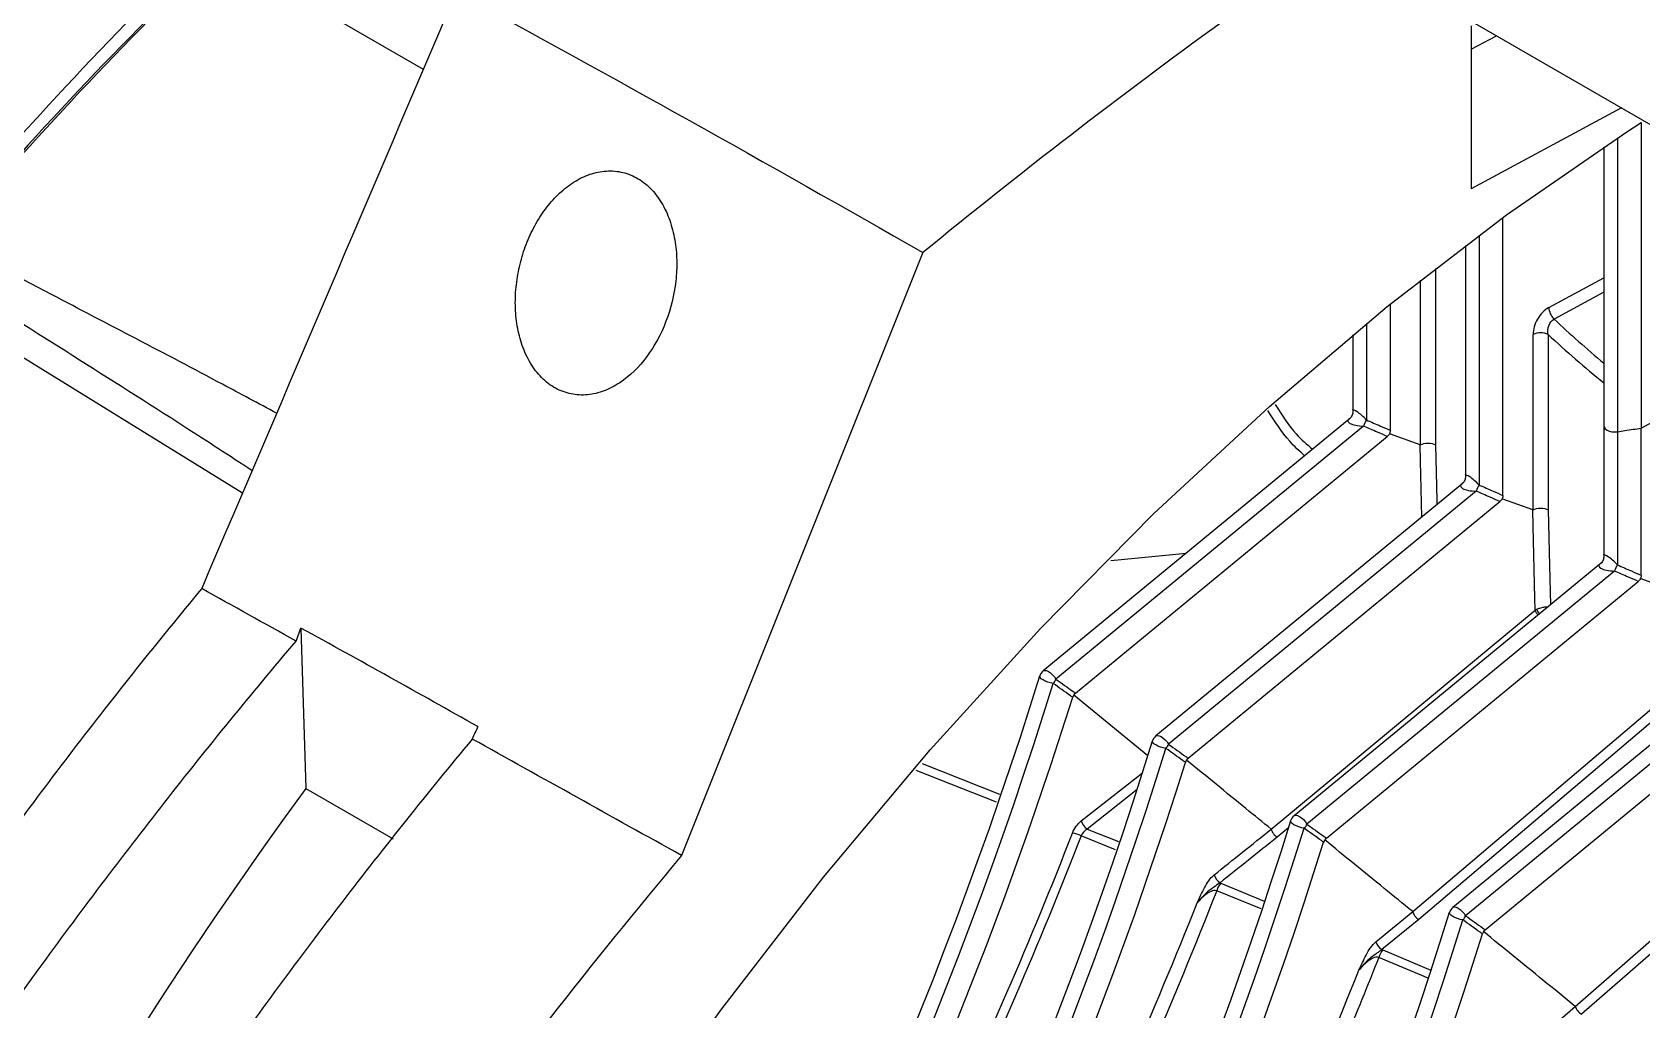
# Model space of a CAD drawing. Extents: x 9.3 to 87.2, y 0.6 to 68.8.
# Drawn here: x 15.774 to 17.996, y 52.916 to 54.265 of the extents above; entities that cross this region are included whole.
import ezdxf

# ---------------------------------------------------------------- set-up
doc = ezdxf.new("R2010")
doc.units = 0
doc.header["$MEASUREMENT"] = 0
doc.layers.add('OBJECT', color=7, linetype='CONTINUOUS')

msp = doc.modelspace()

# ---------------------------------------------------------------- linework, layer by layer
at = {"layer": 'OBJECT'}
for p, q in [((15.9119, 54.446), (16.3139, 54.214)), ((17.7665, 54.2771), (18.2997, 53.9693)), ((17.761, 54.2737), (17.761, 54.0491)), ((17.761, 54.2417), (17.7956, 54.2603)), ((17.9685, 54.1605), (17.761, 54.0491)), ((17.9628, 54.1191), (17.9628, 53.7136)), ((17.9956, 54.1405), (17.9956, 53.7186)), ((17.944, 54.1066), (17.944, 53.722)), ((17.8047, 53.6256), (17.8047, 54.0092)), ((17.753, 53.9708), (17.753, 53.6525)), ((17.7719, 53.985), (17.7719, 53.64)), ((17.0037, 53.9609), (16.6706, 53.1285)), ((17.6907, 53.6955), (17.6907, 53.9228)), ((17.7116, 53.9391), (17.7116, 53.6955)), ((17.944, 53.9061), (17.8752, 53.8691)), ((15.6521, 53.8835), (16.0643, 53.6293)), ((17.6492, 53.7154), (17.6492, 53.8897)), ((17.6164, 53.8631), (17.6164, 53.7298)), ((17.5975, 53.8475), (17.5975, 53.7423)), ((17.8463, 53.6056), (17.8463, 53.8479)), ((17.8672, 53.8477), (17.8672, 53.6056)), ((17.9956, 53.7186), (18.1632, 53.8103)), ((17.5921, 53.7309), (17.1698, 53.3835)), ((17.6121, 53.7214), (17.1874, 53.3719)), ((17.944, 53.722), (17.944, 53.5422)), ((17.2143, 53.3527), (17.6449, 53.707)), ((17.6492, 53.7104), (17.648, 53.7109)), ((17.6905, 53.6954), (17.6492, 53.7104)), ((17.9628, 53.7136), (17.9628, 53.5298)), ((17.9956, 53.5154), (17.9956, 53.7186)), ((17.7477, 53.6411), (17.3254, 53.2937)), ((17.7677, 53.6316), (17.343, 53.2821)), ((17.3699, 53.2629), (17.8005, 53.6172)), ((17.8047, 53.6206), (17.8036, 53.6211)), ((17.846, 53.6056), (17.8047, 53.6206)), ((17.263, 53.5359), (17.3673, 53.5459)), ((17.9386, 53.5309), (17.5163, 53.1834)), ((17.9586, 53.5213), (17.5339, 53.1719)), ((17.5608, 53.1527), (17.9914, 53.507)), ((17.9956, 53.5104), (17.9945, 53.5109)), ((18.0382, 53.495), (17.9956, 53.5104)), ((16.1382, 53.4246), (16.145, 53.4426)), ((16.145, 53.4426), (16.1516, 53.2211)), ((18.1578, 53.4043), (17.7355, 53.0569)), ((18.1778, 53.3948), (17.7531, 53.0454)), ((17.78, 53.0261), (18.2106, 53.3804)), ((17.2121, 53.3502), (17.3145, 53.2666)), ((18.049, 53.3462), (17.6884, 53.0402)), ((17.0027, 53.2558), (17.1094, 53.2135)), ((17.1052, 53.2021), (16.9943, 53.2459)), ((17.2224, 53.1763), (17.307, 53.2428)), ((16.1516, 53.2211), (16.2721, 53.1516)), ((17.2996, 53.2195), (17.2305, 53.1652)), ((17.2305, 53.1652), (17.2738, 53.1478)), ((17.5087, 53.167), (17.493, 53.1539)), ((17.2696, 53.1366), (17.2222, 53.1556)), ((17.471, 53.0548), (17.4094, 53.08)), ((17.415, 53.0905), (17.475, 53.0658)), ((17.6293, 53.0096), (17.68, 53.0511)), ((17.6884, 53.0402), (17.6376, 52.9987)), ((17.7014, 52.9595), (17.6332, 52.988)), ((17.6388, 52.9982), (17.705, 52.9705)), ((17.8835, 52.9024), (17.9046, 52.9202))]:
    msp.add_line(p, q, dxfattribs=at)
at = {"layer": 'OBJECT', "flags": 128}
for points in [[(16.3378, 52.325), (16.4597, 52.5273), (16.5889, 52.7242), (16.7247, 52.9149), (16.8665, 53.0987), (17.0138, 53.2746), (17.166, 53.4421), (17.3223, 53.6003), (17.4822, 53.7485), (17.6448, 53.8863), (17.8096, 54.0128), (17.9759, 54.1277), (17.9956, 54.1405)], [(17.868, 53.8852), (17.938, 53.9229), (17.944, 53.9261)], [(17.944, 53.722), (17.9445, 53.7197), (17.946, 53.7176), (17.9484, 53.7158), (17.9515, 53.7145), (17.9551, 53.7136), (17.959, 53.7133), (17.9628, 53.7136)], [(17.6927, 53.5959), (17.691, 53.6732), (17.6905, 53.6954)], [(17.7116, 53.6955), (17.7133, 53.6189), (17.7135, 53.6129)], [(17.8491, 53.4673), (17.8487, 53.4839), (17.8465, 53.5832), (17.846, 53.6056)], [(17.8672, 53.6056), (17.8689, 53.529), (17.8701, 53.4745)], [(17.4847, 53.1648), (17.4847, 53.1649), (17.8491, 53.4673)], [(17.1837, 53.3662), (17.18, 53.367), (17.1762, 53.3681), (17.1727, 53.3695), (17.1696, 53.3711), (17.1672, 53.3727), (17.1656, 53.3743), (17.165, 53.3757), (17.165, 53.3763)], [(17.1698, 53.3835), (17.1703, 53.3838), (17.1722, 53.3842), (17.1745, 53.3838), (17.1772, 53.3826), (17.18, 53.3806), (17.1827, 53.3781), (17.1853, 53.3751), (17.1874, 53.3719)], [(17.68, 53.051), (17.68, 53.0511), (18.0404, 53.3571)], [(17.3392, 53.2764), (17.3355, 53.2772), (17.3318, 53.2783), (17.3283, 53.2797), (17.3252, 53.2813), (17.3228, 53.2829), (17.3212, 53.2845), (17.3205, 53.2859), (17.3206, 53.2865)], [(17.3254, 53.2937), (17.3259, 53.294), (17.3277, 53.2944), (17.3301, 53.294), (17.3327, 53.2928), (17.3355, 53.2908), (17.3383, 53.2883), (17.3409, 53.2853), (17.343, 53.2821)], [(17.9046, 52.9201), (17.9046, 52.9201), (18.2618, 53.232)], [(18.2706, 53.2213), (18.1255, 53.0947), (17.9804, 52.9682), (17.9131, 52.9094)], [(17.5302, 53.1662), (17.5265, 53.167), (17.5227, 53.1681), (17.5192, 53.1695), (17.5161, 53.1711), (17.5137, 53.1727), (17.5121, 53.1742), (17.5115, 53.1756), (17.5115, 53.1763)], [(17.5163, 53.1834), (17.5168, 53.1838), (17.5186, 53.1842), (17.521, 53.1838), (17.5236, 53.1826), (17.5265, 53.1806), (17.5292, 53.1781), (17.5318, 53.1751), (17.5339, 53.1719)], [(17.7355, 53.0569), (17.736, 53.0572), (17.7378, 53.0577), (17.7402, 53.0572), (17.7428, 53.056), (17.7457, 53.0541), (17.7484, 53.0515), (17.751, 53.0486), (17.7531, 53.0454)], [(17.7494, 53.0396), (17.7457, 53.0404), (17.7419, 53.0416), (17.7384, 53.043), (17.7353, 53.0445), (17.7329, 53.0461), (17.7313, 53.0477), (17.7307, 53.0491), (17.7307, 53.0497)]]:
    msp.add_lwpolyline(points, dxfattribs=at)
at = {"layer": 'OBJECT'}
for centre, radius, start, end in [((22.7037, 46.9904), 9.0043, 122.64959, 129.27396), ((19.8164, 50.4632), 5.4643, 134.0995, 139.891), ((19.7173, 50.5268), 5.3319, 133.7564, 139.6233), ((19.7434, 50.5111), 5.3592, 133.8348, 139.6688), ((17.892, 53.8862), 0.024, 182.3206, 225.4292), ((18.8528, 54.9071), 1.4259, 226.7152, 230.4024), ((17.8566, 53.8271), 0.0231, 62.6778, 116.4482), ((18.8443, 54.8961), 1.4331, 227.0176, 231.0817), ((17.6397, 53.7129), 0.0288, 144.0618, 162.8853), ((17.7952, 53.6231), 0.0288, 144.0616, 162.8856), ((17.9862, 53.5129), 0.0288, 144.0617, 162.8854), ((17.8664, 53.4724), 0.018, 196.2275, 221.6188), ((17.8773, 53.476), 0.0268, 195.9527, 212.1404), ((11.4323, 55.1586), 6.0035, 315.71857, 342.73484), ((11.4519, 55.1471), 6.0021, 315.77277, 342.73903), ((17.1794, 53.3719), 0.015, 129.4455, 162.9458), ((17.159, 53.3865), 0.032, 320.6349, 332.9895), ((11.3816, 55.1833), 6.1114, 322.89113, 342.51371), ((11.5871, 55.0692), 6.0044, 315.77812, 342.73369), ((11.6076, 55.0573), 6.0019, 315.76491, 342.73919), ((17.3349, 53.2821), 0.015, 129.4455, 162.9458), ((17.3145, 53.2967), 0.032, 320.6357, 332.9887), ((11.589, 55.068), 6.0543, 315.89179, 342.59661), ((21.2219, 49.5065), 6.2854, 143.77257, 159.72935), ((11.7722, 54.9617), 6.0107, 316.22274, 342.72533), ((11.7931, 54.9497), 6.0079, 316.16754, 342.73096), ((17.2414, 53.1817), 0.0197, 195.6915, 236.3836), ((17.5258, 53.1719), 0.015, 129.4455, 162.9458), ((17.5055, 53.1864), 0.032, 320.6354, 332.9889), ((11.7774, 54.959), 6.057, 316.07308, 342.59288), ((17.2043, 53.122), 0.0381, 61.9793, 80.9159), ((17.4251, 53.1076), 0.0201, 196.4631, 236.4683), ((17.4371, 53.0719), 0.0289, 139.8312, 163.5997), ((17.745, 53.0453), 0.015, 129.4455, 162.9458), ((11.9903, 54.8363), 6.0121, 315.8893, 342.71748), ((12.0087, 54.8257), 6.0121, 315.8893, 342.71748), ((17.7247, 53.0599), 0.032, 320.6354, 332.9887), ((11.9726, 54.845), 6.0838, 317.19538, 342.54767), ((17.6489, 53.0158), 0.0205, 197.4946, 236.5689), ((17.6607, 52.9797), 0.0287, 139.7819, 163.1538)]:
    msp.add_arc(centre, radius, start, end, dxfattribs=at)
for centre, major_axis, ratio, start_param, end_param in [((17.6125, 53.7282), (-0.0147, 0.0148), 0.184792, 4.634425, 6.466152), ((17.6125, 53.7282), (0.0218, -0.0003), 0.315368, 2.608447, 4.701105), ((17.768, 53.6384), (-0.0147, 0.0148), 0.184792, 4.634425, 6.466152), ((17.768, 53.6384), (0.0218, -0.0003), 0.315368, 2.608447, 4.701105), ((17.959, 53.5282), (-0.0147, 0.0148), 0.184792, 4.634425, 6.466152), ((17.959, 53.5282), (0.0218, -0.0003), 0.315368, 2.608447, 4.701105)]:
    msp.add_ellipse(centre, major_axis=major_axis, ratio=ratio, start_param=start_param, end_param=end_param, dxfattribs=at)
for points, knots in [([(15.9119, 54.446), (15.8392, 54.3734), (15.7678, 54.2981), (15.6279, 54.1423), (15.5593, 54.0616), (15.425, 53.8953), (15.3597, 53.81), (15.2645, 53.679), (15.2333, 53.6349), (15.1717, 53.5455), (15.1413, 53.5002), (15.0519, 53.3632), (14.9945, 53.2705), (14.9119, 53.1292), (14.8849, 53.0818), (14.8321, 52.9862), (14.8062, 52.938), (14.7306, 52.7927), (14.6828, 52.6952), (14.6151, 52.5477), (14.5932, 52.4984), (14.5613, 52.4241), (14.5508, 52.3993), (14.5303, 52.3496), (14.5201, 52.3247), (14.51, 52.2998)], [0, 0, 0, 0, 0.125, 0.125, 0.25, 0.25, 0.375, 0.375, 0.4375, 0.4375, 0.5, 0.5, 0.625, 0.625, 0.6875, 0.6875, 0.75, 0.75, 0.875, 0.875, 0.9375, 0.9375, 0.96875, 0.96875, 1, 1, 1, 1]), ([(16.649, 53.8661), (16.6558, 53.8839), (16.6604, 53.9024), (16.6636, 53.9311), (16.664, 53.9408), (16.6636, 53.9599), (16.6627, 53.9692), (16.6595, 53.9877), (16.6572, 53.9969), (16.6511, 54.014), (16.6473, 54.0221), (16.6383, 54.0371), (16.6331, 54.0438), (16.6215, 54.0554), (16.615, 54.0604), (16.6014, 54.0679), (16.5942, 54.0706), (16.5791, 54.0736), (16.5715, 54.074), (16.5562, 54.0725), (16.5485, 54.0707), (16.5337, 54.0651), (16.5265, 54.0613), (16.5126, 54.0521), (16.506, 54.0468), (16.4936, 54.0347), (16.4878, 54.028), (16.4771, 54.0136), (16.4722, 54.0059), (16.4633, 53.9896), (16.4594, 53.981), (16.4526, 53.9634), (16.4498, 53.9543), (16.4452, 53.9356), (16.4435, 53.926), (16.4413, 53.907), (16.4408, 53.8974), (16.4412, 53.8783), (16.4421, 53.8687), (16.4453, 53.8502), (16.4475, 53.8413), (16.4536, 53.8241), (16.4574, 53.8159), (16.4663, 53.801), (16.4714, 53.7943), (16.4801, 53.7855), (16.4832, 53.7827), (16.4896, 53.7779), (16.4929, 53.7757), (16.5031, 53.77), (16.5105, 53.7673), (16.5254, 53.7642), (16.533, 53.7639), (16.5485, 53.7654), (16.5561, 53.7672), (16.571, 53.7728), (16.5783, 53.7766), (16.5991, 53.7904), (16.6117, 53.8028), (16.6332, 53.8317), (16.6422, 53.8483), (16.649, 53.8661)], [0, 0, 0, 0, 0.0625, 0.0625, 0.09375, 0.09375, 0.125, 0.125, 0.15625, 0.15625, 0.1875, 0.1875, 0.21875, 0.21875, 0.25, 0.25, 0.28125, 0.28125, 0.3125, 0.3125, 0.34375, 0.34375, 0.375, 0.375, 0.40625, 0.40625, 0.4375, 0.4375, 0.46875, 0.46875, 0.5, 0.5, 0.53125, 0.53125, 0.5625, 0.5625, 0.59375, 0.59375, 0.625, 0.625, 0.65625, 0.65625, 0.6875, 0.6875, 0.71875, 0.71875, 0.734375, 0.734375, 0.75, 0.75, 0.78125, 0.78125, 0.8125, 0.8125, 0.84375, 0.84375, 0.875, 0.875, 0.9375, 0.9375, 1, 1, 1, 1]), ([(16.1113, 53.7391), (16.0863, 53.7525), (15.9816, 53.8087), (15.8273, 53.8889), (15.6974, 53.9566), (15.6459, 53.9835)], [0, 0, 0, 0, 0.159003, 0.666642, 1, 1, 1, 1]), ([(15.6144, 53.9543), (15.6349, 53.9415), (15.7064, 53.8967), (15.8297, 53.8191), (15.9631, 53.7347), (16.0465, 53.6805), (16.0776, 53.6603)], [0, 0, 0, 0, 0.133954, 0.467886, 0.801824, 1, 1, 1, 1]), ([(17.868, 53.8852), (17.8622, 53.8821), (17.8565, 53.8761), (17.8505, 53.8656), (17.8489, 53.862), (17.8468, 53.8547), (17.8463, 53.8512), (17.8463, 53.8479)], [0, 0, 0, 0, 0.5, 0.5, 0.75, 0.75, 1, 1, 1, 1]), ([(17.8672, 53.8477), (17.8664, 53.8515), (17.8667, 53.8558), (17.8694, 53.8639), (17.872, 53.8675), (17.8752, 53.8691)], [0, 0, 0, 0, 0.5, 0.5, 1, 1, 1, 1]), ([(17.5308, 53.6804), (17.5237, 53.6868), (17.5049, 53.704), (17.4897, 53.7278), (17.4801, 53.7427)], [0, 0, 0, 0, 0.372916, 1, 1, 1, 1]), ([(17.4903, 53.7513), (17.4994, 53.7368), (17.5146, 53.7126), (17.534, 53.6961), (17.5418, 53.6895)], [0, 0, 0, 0, 0.601892, 1, 1, 1, 1]), ([(17.5971, 53.7446), (17.5973, 53.7437), (17.5978, 53.741), (17.5965, 53.7363), (17.5944, 53.7326), (17.5926, 53.7314), (17.5923, 53.7312)], [0, 0, 0, 0, 0.196704, 0.555703, 0.940977, 1, 1, 1, 1]), ([(17.6449, 53.707), (17.6449, 53.707), (17.6449, 53.707), (17.6449, 53.707), (17.6404, 53.709), (17.6359, 53.711), (17.6313, 53.713), (17.6249, 53.7158), (17.6185, 53.7186), (17.6121, 53.7214)], [-0.00000006, -0.00000006, -0.00000006, -0.00000006, 0, 0, 0, 0.00043767, 0.00043767, 0.00043767, 0.00105289, 0.00105289, 0.00105289, 0.00105289]), ([(17.6164, 53.7298), (17.6227, 53.727), (17.6291, 53.7242), (17.6355, 53.7214), (17.6401, 53.7194), (17.6446, 53.7174), (17.6492, 53.7154), (17.6492, 53.7154), (17.6492, 53.7154), (17.6492, 53.7154)], [0, 0, 0, 0, 0.00061522, 0.00061522, 0.00061522, 0.00105289, 0.00105289, 0.00105289, 0.00105295, 0.00105295, 0.00105295, 0.00105295]), ([(17.6492, 53.7154), (17.6492, 53.7148), (17.6491, 53.7141), (17.6489, 53.7133), (17.6488, 53.7127), (17.6486, 53.7121), (17.6483, 53.7114), (17.6482, 53.7112), (17.6481, 53.7111), (17.648, 53.7109)], [0, 0, 0, 0, 0.0000617264, 0.0000617264, 0.0000617264, 0.0001150831, 0.0001150831, 0.0001150831, 0.0001307497, 0.0001307497, 0.0001307497, 0.0001307497]), ([(17.6907, 53.6955), (17.6935, 53.697), (17.6974, 53.6979), (17.7051, 53.6979), (17.7089, 53.697), (17.7116, 53.6955)], [0, 0, 0, 0, 0.5, 0.5, 1, 1, 1, 1]), ([(17.9628, 53.7136), (17.9663, 53.7141), (17.9697, 53.7146), (17.9731, 53.7152), (17.9806, 53.7163), (17.9881, 53.7175), (17.9956, 53.7186)], [0.0006590041, 0.0006590041, 0.0006590041, 0.0006590041, 0.0009289609, 0.0009289609, 0.0009289609, 0.0015214268, 0.0015214268, 0.0015214268, 0.0015214268]), ([(17.6905, 53.6954), (17.6905, 53.6954), (17.6905, 53.6954), (17.6906, 53.6954), (17.6906, 53.6954), (17.6907, 53.6954), (17.6907, 53.6954), (17.6907, 53.6954), (17.6907, 53.6954), (17.6907, 53.6955)], [0, 0, 0, 0, 0.000004356057, 0.000004356057, 0.000004356057, 0.000007968698, 0.000007968698, 0.000007968698, 0.000008729506, 0.000008729506, 0.000008729506, 0.000008729506]), ([(17.7527, 53.6548), (17.7528, 53.6538), (17.7533, 53.6512), (17.752, 53.6465), (17.7499, 53.6428), (17.7481, 53.6416), (17.7479, 53.6414)], [0, 0, 0, 0, 0.196704, 0.555704, 0.940978, 1, 1, 1, 1]), ([(17.8005, 53.6172), (17.8005, 53.6172), (17.8005, 53.6172), (17.8005, 53.6172), (17.796, 53.6192), (17.7914, 53.6212), (17.7869, 53.6232), (17.7805, 53.626), (17.7741, 53.6288), (17.7677, 53.6316)], [-0.00000006, -0.00000006, -0.00000006, -0.00000006, 0, 0, 0, 0.00043767, 0.00043767, 0.00043767, 0.00105289, 0.00105289, 0.00105289, 0.00105289]), ([(17.7719, 53.64), (17.7783, 53.6372), (17.7847, 53.6344), (17.7911, 53.6316), (17.7956, 53.6296), (17.8002, 53.6276), (17.8047, 53.6256), (17.8047, 53.6256), (17.8047, 53.6256), (17.8047, 53.6256)], [0, 0, 0, 0, 0.00061522, 0.00061522, 0.00061522, 0.00105289, 0.00105289, 0.00105289, 0.00105295, 0.00105295, 0.00105295, 0.00105295]), ([(17.8047, 53.6256), (17.8047, 53.625), (17.8047, 53.6243), (17.8045, 53.6235), (17.8044, 53.6229), (17.8041, 53.6222), (17.8038, 53.6216), (17.8038, 53.6214), (17.8037, 53.6212), (17.8036, 53.6211)], [0, 0, 0, 0, 0.0000617264, 0.0000617264, 0.0000617264, 0.0001150831, 0.0001150831, 0.0001150831, 0.0001307497, 0.0001307497, 0.0001307497, 0.0001307497]), ([(17.8463, 53.6056), (17.8491, 53.6072), (17.8529, 53.6081), (17.8606, 53.6081), (17.8645, 53.6072), (17.8672, 53.6056)], [0, 0, 0, 0, 0.5, 0.5, 1, 1, 1, 1]), ([(17.846, 53.6056), (17.8461, 53.6056), (17.8461, 53.6056), (17.8462, 53.6056), (17.8462, 53.6056), (17.8462, 53.6056), (17.8463, 53.6056), (17.8463, 53.6056), (17.8463, 53.6056), (17.8463, 53.6056)], [0, 0, 0, 0, 0.000004356057, 0.000004356057, 0.000004356057, 0.000007968698, 0.000007968698, 0.000007968698, 0.000008729506, 0.000008729506, 0.000008729506, 0.000008729506]), ([(17.9436, 53.5446), (17.9438, 53.5436), (17.9443, 53.5409), (17.943, 53.5363), (17.9409, 53.5326), (17.9391, 53.5314), (17.9388, 53.5312)], [0, 0, 0, 0, 0.196704, 0.555704, 0.940978, 1, 1, 1, 1]), ([(17.9914, 53.507), (17.9914, 53.507), (17.9914, 53.507), (17.9914, 53.507), (17.9869, 53.509), (17.9823, 53.511), (17.9778, 53.5129), (17.9714, 53.5157), (17.965, 53.5185), (17.9586, 53.5213)], [-0.00000006, -0.00000006, -0.00000006, -0.00000006, 0, 0, 0, 0.00043767, 0.00043767, 0.00043767, 0.00105289, 0.00105289, 0.00105289, 0.00105289]), ([(17.9628, 53.5298), (17.9692, 53.527), (17.9756, 53.5242), (17.982, 53.5214), (17.9865, 53.5194), (17.9911, 53.5174), (17.9956, 53.5154), (17.9956, 53.5154), (17.9956, 53.5154), (17.9956, 53.5154)], [0, 0, 0, 0, 0.00061522, 0.00061522, 0.00061522, 0.00105289, 0.00105289, 0.00105289, 0.00105295, 0.00105295, 0.00105295, 0.00105295]), ([(16.0079, 53.4971), (15.9473, 53.4242), (15.8879, 53.3497), (15.7715, 53.1977), (15.7145, 53.1201), (15.603, 52.9625), (15.5484, 52.8823), (15.4418, 52.7197), (15.3898, 52.6375), (15.2885, 52.4712), (15.2392, 52.3872), (15.1431, 52.2173), (15.0964, 52.1314), (14.9612, 51.8726), (14.8772, 51.698), (14.7997, 51.5213)], [0, 0, 0, 0, 0.125, 0.125, 0.25, 0.25, 0.375, 0.375, 0.5, 0.5, 0.625, 0.625, 0.75, 0.75, 1, 1, 1, 1]), ([(17.9956, 53.5154), (17.9956, 53.5147), (17.9956, 53.514), (17.9954, 53.5133), (17.9953, 53.5127), (17.9951, 53.512), (17.9948, 53.5114), (17.9947, 53.5112), (17.9946, 53.511), (17.9945, 53.5109)], [0, 0, 0, 0, 0.0000617264, 0.0000617264, 0.0000617264, 0.0001150831, 0.0001150831, 0.0001150831, 0.0001307497, 0.0001307497, 0.0001307497, 0.0001307497]), ([(17.8516, 53.4687), (17.8529, 53.4692), (17.8554, 53.4702), (17.8601, 53.4714), (17.8642, 53.4721), (17.8663, 53.4719), (17.8669, 53.4719)], [0, 0, 0, 0, 0.2666311, 0.5112245, 0.8646757, 1, 1, 1, 1]), ([(14.9074, 51.4523), (14.9465, 51.5408), (14.9873, 51.6288), (15.0723, 51.8041), (15.1164, 51.891), (15.2079, 52.0635), (15.2552, 52.1491), (15.3529, 52.3188), (15.4034, 52.4029), (15.5588, 52.652), (15.6682, 52.8141), (15.8393, 53.0493), (15.8976, 53.1265), (16.0163, 53.2778), (16.0767, 53.352), (16.1382, 53.4246)], [0, 0, 0, 0, 0.125, 0.125, 0.25, 0.25, 0.375, 0.375, 0.5, 0.5, 0.75, 0.75, 0.875, 0.875, 1, 1, 1, 1]), ([(17.2106, 53.347), (17.2095, 53.3477), (17.2085, 53.3485), (17.2074, 53.3492), (17.2035, 53.3521), (17.1995, 53.3549), (17.1955, 53.3577), (17.1916, 53.3605), (17.1876, 53.3634), (17.1837, 53.3662)], [0, 0, 0, 0, 0.0001106533, 0.0001106533, 0.0001106533, 0.0005277827, 0.0005277827, 0.0005277827, 0.0009449105, 0.0009449105, 0.0009449105, 0.0009449105]), ([(17.1874, 53.3719), (17.1914, 53.3691), (17.1953, 53.3663), (17.1993, 53.3635), (17.2033, 53.3606), (17.2072, 53.3578), (17.2112, 53.355), (17.2122, 53.3542), (17.2133, 53.3535), (17.2143, 53.3527), (17.2143, 53.3527), (17.2143, 53.3527), (17.2143, 53.3527)], [0, 0, 0, 0, 0.0004171271, 0.0004171271, 0.0004171271, 0.0008342559, 0.0008342559, 0.0008342559, 0.0009455444, 0.0009455444, 0.0009455444, 0.0009456044, 0.0009456044, 0.0009456044, 0.0009456044]), ([(16.3814, 53.2894), (16.3203, 53.2158), (16.2603, 53.1406), (16.1426, 52.9872), (16.0849, 52.9091), (15.9155, 52.6705), (15.8076, 52.5061), (15.6037, 52.169), (15.5076, 51.9964), (15.3285, 51.6453), (15.2455, 51.467), (15.1697, 51.2871)], [0, 0, 0, 0, 0.125, 0.125, 0.25, 0.25, 0.5, 0.5, 0.75, 0.75, 1, 1, 1, 1]), ([(17.3661, 53.2572), (17.3651, 53.2579), (17.364, 53.2587), (17.363, 53.2594), (17.359, 53.2623), (17.3551, 53.2651), (17.3511, 53.2679), (17.3472, 53.2707), (17.3432, 53.2736), (17.3392, 53.2764)], [0, 0, 0, 0, 0.0001106533, 0.0001106533, 0.0001106533, 0.0005277827, 0.0005277827, 0.0005277827, 0.0009449105, 0.0009449105, 0.0009449105, 0.0009449105]), ([(17.343, 53.2821), (17.347, 53.2793), (17.3509, 53.2765), (17.3549, 53.2737), (17.3588, 53.2708), (17.3628, 53.268), (17.3667, 53.2652), (17.3678, 53.2644), (17.3689, 53.2637), (17.3699, 53.2629), (17.3699, 53.2629), (17.3699, 53.2629), (17.3699, 53.2629)], [0, 0, 0, 0, 0.0004171271, 0.0004171271, 0.0004171271, 0.0008342559, 0.0008342559, 0.0008342559, 0.0009455444, 0.0009455444, 0.0009455444, 0.0009456044, 0.0009456044, 0.0009456044, 0.0009456044]), ([(17.4847, 53.1649), (17.473, 53.1744), (17.4613, 53.184), (17.4496, 53.1935), (17.4223, 53.2158), (17.395, 53.2381), (17.3677, 53.2603)], [0.000023896, 0.000023896, 0.000023896, 0.000023896, 0.001934039, 0.001934039, 0.001934039, 0.006399696, 0.006399696, 0.006399696, 0.006399696]), ([(17.4847, 53.1649), (17.4847, 53.1649), (17.4847, 53.1649), (17.4847, 53.1649), (17.4847, 53.1649), (17.4847, 53.1649), (17.4847, 53.1648)], [0, 0, 0, 0, 0.000002013777, 0.000002013777, 0.000002013777, 0.000002821769, 0.000002821769, 0.000002821769, 0.000002821769]), ([(17.4847, 53.1648), (17.4851, 53.163), (17.4862, 53.1608), (17.4893, 53.1568), (17.4912, 53.155), (17.493, 53.1539)], [0, 0, 0, 0, 0.5, 0.5, 1, 1, 1, 1]), ([(17.5571, 53.147), (17.556, 53.1477), (17.555, 53.1485), (17.5539, 53.1492), (17.55, 53.152), (17.546, 53.1549), (17.542, 53.1577), (17.5381, 53.1605), (17.5341, 53.1633), (17.5302, 53.1662)], [0, 0, 0, 0, 0.0001106533, 0.0001106533, 0.0001106533, 0.0005277827, 0.0005277827, 0.0005277827, 0.0009449105, 0.0009449105, 0.0009449105, 0.0009449105]), ([(17.5339, 53.1719), (17.5379, 53.1691), (17.5418, 53.1663), (17.5458, 53.1634), (17.5497, 53.1606), (17.5537, 53.1578), (17.5577, 53.155), (17.5587, 53.1542), (17.5598, 53.1534), (17.5608, 53.1527), (17.5608, 53.1527), (17.5608, 53.1527), (17.5608, 53.1527)], [0, 0, 0, 0, 0.0004171271, 0.0004171271, 0.0004171271, 0.0008342559, 0.0008342559, 0.0008342559, 0.0009455444, 0.0009455444, 0.0009455444, 0.0009456044, 0.0009456044, 0.0009456044, 0.0009456044]), ([(16.2554, 51.4961), (16.3047, 51.5582), (16.353, 51.6216), (16.4475, 51.7503), (16.4936, 51.8158), (16.5837, 51.9488), (16.6278, 52.0165), (16.7134, 52.1537), (16.7963, 52.2922), (16.8741, 52.4336), (16.9492, 52.5765), (16.9855, 52.6487), (17.0895, 52.8659), (17.1529, 53.0121), (17.2103, 53.1596)], [0, 0, 0, 0, 0.125, 0.125, 0.25, 0.25, 0.375, 0.375, 0.5, 0.625, 0.625, 0.75, 0.75, 1, 1, 1, 1]), ([(17.2222, 53.1556), (17.1647, 53.0077), (17.1012, 52.8612), (16.9969, 52.6433), (16.9606, 52.5709), (16.8853, 52.4277), (16.8074, 52.2859), (16.7243, 52.1469), (16.6385, 52.0094), (16.5944, 51.9415), (16.5041, 51.8081), (16.4579, 51.7425), (16.3632, 51.6134), (16.3148, 51.5499), (16.2654, 51.4876)], [0, 0, 0, 0, 0.25, 0.25, 0.375, 0.375, 0.5, 0.625, 0.625, 0.75, 0.75, 0.875, 0.875, 1, 1, 1, 1]), ([(17.68, 53.0511), (17.6668, 53.0618), (17.6537, 53.0726), (17.6405, 53.0833), (17.6132, 53.1056), (17.5859, 53.1279), (17.5586, 53.1501)], [0.000023896, 0.000023896, 0.000023896, 0.000023896, 0.002174226, 0.002174226, 0.002174226, 0.006639883, 0.006639883, 0.006639883, 0.006639883]), ([(16.6706, 53.1285), (16.5463, 52.9809), (16.4265, 52.8274), (16.2535, 52.5884), (16.1971, 52.5075), (16.087, 52.3434), (16.0333, 52.2603), (15.9548, 52.1338), (15.929, 52.0913), (15.8781, 52.0062), (15.8531, 51.9634), (15.7793, 51.8346), (15.7317, 51.748), (15.5936, 51.4863), (15.5079, 51.3092), (15.4288, 51.1293)], [0, 0, 0, 0, 0.25, 0.25, 0.375, 0.375, 0.5, 0.5, 0.5625, 0.5625, 0.625, 0.625, 0.75, 0.75, 1, 1, 1, 1]), ([(17.3824, 53.0631), (17.3856, 53.07), (17.3888, 53.077), (17.3942, 53.0873), (17.3961, 53.0907), (17.4006, 53.0969), (17.4031, 53.0997), (17.4059, 53.1019)], [0, 0, 0, 0, 0.5, 0.5, 0.75, 0.75, 1, 1, 1, 1]), ([(17.4094, 53.08), (17.3795, 53.0038), (17.348, 52.9278), (17.2818, 52.7763), (17.247, 52.7008), (17.1384, 52.4763), (17.0601, 52.3291), (16.8918, 52.0393), (16.8027, 51.8984), (16.6616, 51.693), (16.6133, 51.6254), (16.5146, 51.4929), (16.4642, 51.4279), (16.4128, 51.3642)], [0, 0, 0, 0, 0.125, 0.125, 0.25, 0.25, 0.5, 0.5, 0.75, 0.75, 0.875, 0.875, 1, 1, 1, 1]), ([(17.414, 53.0909), (17.4112, 53.0891), (17.4084, 53.0868), (17.4026, 53.0827), (17.3997, 53.0807), (17.3914, 53.074), (17.3866, 53.0687), (17.3824, 53.0631)], [0, 0, 0, 0, 0.25, 0.25, 0.5, 0.5, 1, 1, 1, 1]), ([(17.4094, 53.08), (17.407, 53.0807), (17.4041, 53.0801), (17.399, 53.0779), (17.3966, 53.0764), (17.3898, 53.0714), (17.3859, 53.0674), (17.3824, 53.0631)], [0, 0, 0, 0, 0.25, 0.25, 0.5, 0.5, 1, 1, 1, 1]), ([(16.3979, 51.3772), (16.4485, 51.4399), (16.4981, 51.5037), (16.5953, 51.634), (16.6429, 51.7004), (16.7819, 51.9023), (16.8698, 52.0407), (16.9944, 52.2541), (17.0346, 52.3259), (17.112, 52.4705), (17.1493, 52.5435), (17.221, 52.6904), (17.2555, 52.7646), (17.3213, 52.9134), (17.3527, 52.9881), (17.3824, 53.0631)], [0, 0, 0, 0, 0.125, 0.125, 0.25, 0.25, 0.5, 0.5, 0.625, 0.625, 0.75, 0.75, 0.875, 0.875, 1, 1, 1, 1]), ([(17.68, 53.0511), (17.68, 53.0511), (17.68, 53.0511), (17.68, 53.0511), (17.68, 53.0511), (17.68, 53.051), (17.68, 53.051)], [0, 0, 0, 0, 0.00000201089, 0.00000201089, 0.00000201089, 0.000002727179, 0.000002727179, 0.000002727179, 0.000002727179]), ([(17.68, 53.051), (17.6805, 53.0492), (17.6816, 53.0471), (17.6847, 53.0431), (17.6866, 53.0413), (17.6884, 53.0402)], [0, 0, 0, 0, 0.5, 0.5, 1, 1, 1, 1]), ([(17.7763, 53.0204), (17.7752, 53.0212), (17.7742, 53.0219), (17.7731, 53.0227), (17.7692, 53.0255), (17.7652, 53.0283), (17.7612, 53.0312), (17.7573, 53.034), (17.7533, 53.0368), (17.7494, 53.0396)], [0, 0, 0, 0, 0.0001106533, 0.0001106533, 0.0001106533, 0.0005277827, 0.0005277827, 0.0005277827, 0.0009449105, 0.0009449105, 0.0009449105, 0.0009449105]), ([(17.7531, 53.0454), (17.7571, 53.0426), (17.761, 53.0397), (17.765, 53.0369), (17.7689, 53.0341), (17.7729, 53.0312), (17.7769, 53.0284), (17.7779, 53.0277), (17.779, 53.0269), (17.78, 53.0261), (17.78, 53.0261), (17.78, 53.0261), (17.78, 53.0261)], [0, 0, 0, 0, 0.0004171271, 0.0004171271, 0.0004171271, 0.0008342559, 0.0008342559, 0.0008342559, 0.0009455444, 0.0009455444, 0.0009455444, 0.0009456044, 0.0009456044, 0.0009456044, 0.0009456044]), ([(17.6057, 52.9702), (17.609, 52.9772), (17.6122, 52.9843), (17.6176, 52.9947), (17.6195, 52.9982), (17.624, 53.0045), (17.6265, 53.0074), (17.6293, 53.0096)], [0, 0, 0, 0, 0.5, 0.5, 0.75, 0.75, 1, 1, 1, 1]), ([(17.9046, 52.9202), (17.8896, 52.9324), (17.8747, 52.9445), (17.8597, 52.9567), (17.8324, 52.979), (17.8051, 53.0013), (17.7778, 53.0236)], [0.000023896, 0.000023896, 0.000023896, 0.000023896, 0.002468166, 0.002468166, 0.002468166, 0.006933824, 0.006933824, 0.006933824, 0.006933824]), ([(17.6332, 52.988), (17.6025, 52.9104), (17.5701, 52.833), (17.502, 52.6788), (17.4662, 52.602), (17.3547, 52.3736), (17.2744, 52.2238), (17.1018, 51.9292), (17.0105, 51.786), (16.8661, 51.5774), (16.8166, 51.5088), (16.7156, 51.3743), (16.6641, 51.3084), (16.6115, 51.2438)], [0, 0, 0, 0, 0.125, 0.125, 0.25, 0.25, 0.5, 0.5, 0.75, 0.75, 0.875, 0.875, 1, 1, 1, 1]), ([(17.6376, 52.9987), (17.6361, 52.9978), (17.6347, 52.9967), (17.6318, 52.9946), (17.6304, 52.9935), (17.626, 52.9904), (17.623, 52.9883), (17.6148, 52.9813), (17.6099, 52.9759), (17.6057, 52.9702)], [0, 0, 0, 0, 0.125, 0.125, 0.25, 0.25, 0.5, 0.5, 1, 1, 1, 1]), ([(17.6332, 52.988), (17.6308, 52.9888), (17.6278, 52.988), (17.6226, 52.9857), (17.6201, 52.9841), (17.6133, 52.9788), (17.6092, 52.9747), (17.6057, 52.9702)], [0, 0, 0, 0, 0.25, 0.25, 0.5, 0.5, 1, 1, 1, 1]), ([(16.5966, 51.2569), (16.6483, 51.3204), (16.6991, 51.3852), (16.7985, 51.5174), (16.8472, 51.5848), (16.9895, 51.7897), (17.0795, 51.9303), (17.2073, 52.1472), (17.2484, 52.2202), (17.3279, 52.3673), (17.3661, 52.4414), (17.4398, 52.5909), (17.4752, 52.6664), (17.5429, 52.8179), (17.5751, 52.8939), (17.6057, 52.9702)], [0, 0, 0, 0, 0.125, 0.125, 0.25, 0.25, 0.5, 0.5, 0.625, 0.625, 0.75, 0.75, 0.875, 0.875, 1, 1, 1, 1]), ([(17.9046, 52.9202), (17.9046, 52.9201), (17.9046, 52.9201), (17.9046, 52.9201), (17.9046, 52.9201), (17.9046, 52.9201), (17.9046, 52.9201)], [0, 0, 0, 0, 0.000002007579, 0.000002007579, 0.000002007579, 0.000002610301, 0.000002610301, 0.000002610301, 0.000002610301]), ([(17.9046, 52.9201), (17.9051, 52.9183), (17.9063, 52.9162), (17.9094, 52.9123), (17.9113, 52.9105), (17.9131, 52.9094)], [0, 0, 0, 0, 0.5, 0.5, 1, 1, 1, 1])]:
    msp.add_open_spline(points, degree=3, knots=knots, dxfattribs=at)
for points in [[(16.3594, 54.3208), (16.2424, 54.0461), (16.1253, 53.7715), (16.0079, 53.4971)], [(16.3594, 54.3208), (16.5738, 54.204), (16.7885, 54.084), (17.0037, 53.9609)], [(17.648, 53.7109), (17.6473, 53.7093), (17.6461, 53.708), (17.6449, 53.707)], [(17.8036, 53.6211), (17.8028, 53.6195), (17.8017, 53.6182), (17.8005, 53.6172)], [(16.1382, 53.4246), (16.0947, 53.4488), (16.0513, 53.473), (16.0079, 53.4971)], [(17.9945, 53.5109), (17.9938, 53.5093), (17.9926, 53.508), (17.9914, 53.507)], [(17.8491, 53.4673), (17.8499, 53.4678), (17.8507, 53.4683), (17.8516, 53.4687)], [(16.3891, 53.3066), (16.3077, 53.3524), (16.2264, 53.3978), (16.145, 53.4426)], [(17.2121, 53.3502), (17.2114, 53.3492), (17.2109, 53.3481), (17.2106, 53.347)], [(17.2143, 53.3527), (17.2135, 53.352), (17.2127, 53.3512), (17.2121, 53.3502)], [(16.3891, 53.3066), (16.3865, 53.3009), (16.384, 53.2951), (16.3814, 53.2894)], [(16.6706, 53.1285), (16.574, 53.1823), (16.4776, 53.2359), (16.3814, 53.2894)], [(17.3677, 53.2603), (17.367, 53.2594), (17.3665, 53.2583), (17.3661, 53.2572)], [(17.3699, 53.2629), (17.3691, 53.2622), (17.3683, 53.2614), (17.3677, 53.2603)], [(17.2103, 53.1596), (17.2128, 53.1662), (17.2173, 53.1723), (17.2224, 53.1763)], [(17.2305, 53.1652), (17.227, 53.163), (17.2239, 53.1595), (17.2222, 53.1556)], [(17.4059, 53.1019), (17.4321, 53.1229), (17.4584, 53.1439), (17.4847, 53.1649)], [(17.493, 53.1539), (17.4666, 53.1329), (17.4403, 53.1119), (17.414, 53.0909)], [(17.5586, 53.1501), (17.5579, 53.1491), (17.5574, 53.1481), (17.5571, 53.147)], [(17.5608, 53.1527), (17.56, 53.152), (17.5592, 53.1511), (17.5586, 53.1501)], [(17.414, 53.0909), (17.4144, 53.0907), (17.4147, 53.0906), (17.415, 53.0905)], [(17.7778, 53.0236), (17.7771, 53.0226), (17.7766, 53.0215), (17.7763, 53.0204)], [(17.78, 53.0261), (17.7792, 53.0255), (17.7784, 53.0246), (17.7778, 53.0236)], [(17.6376, 52.9987), (17.638, 52.9986), (17.6384, 52.9984), (17.6388, 52.9982)]]:
    msp.add_open_spline(points, degree=3, dxfattribs=at)

doc.saveas('drawing.dxf')
